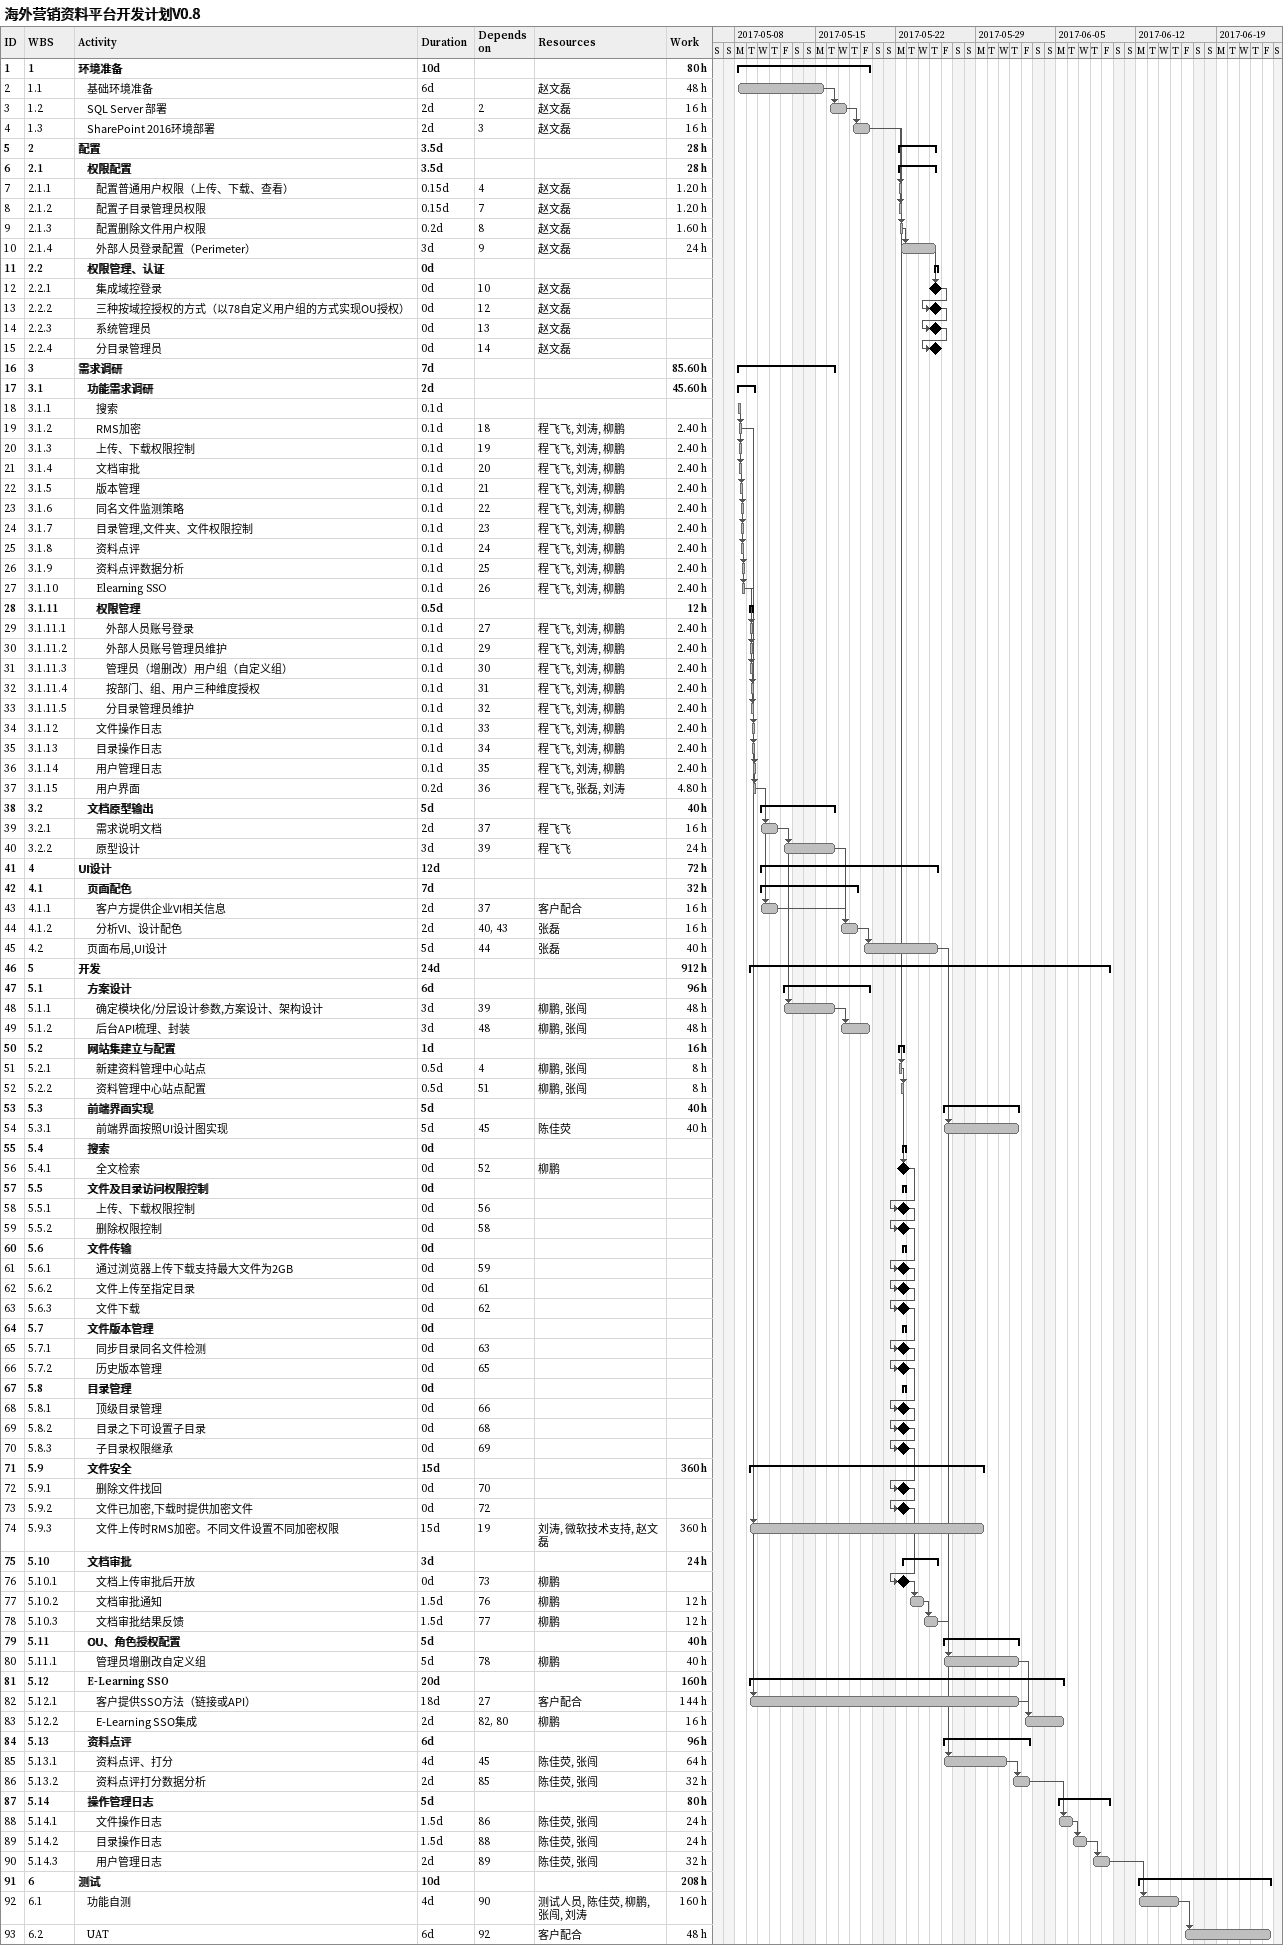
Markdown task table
海外营销资料平台开发计划V0.8

| ID | WBS | Task | Duration | Start | Finish | Predecessors | Resources | Work (h) |
|---|---|---|---|---|---|---|---|---|
| 1 | 1 | **环境准备** | 10d | 2017-05-08 | 2017-05-19 |  |  | 80 |
| 2 | 1.1 | 基础环境准备 | 6d | 2017-05-08 | 2017-05-15 |  | 赵文磊 | 48 |
| 3 | 1.2 | SQL Server 部署 | 2d | 2017-05-16 | 2017-05-17 | 2 | 赵文磊 | 16 |
| 4 | 1.3 | SharePoint 2016环境部署 | 2d | 2017-05-18 | 2017-05-19 | 3 | 赵文磊 | 16 |
| 5 | 2 | **配置** | 3.5d | 2017-05-22 | 2017-05-25 |  |  | 28 |
| 6 | 2.1 | **权限配置** | 3.5d | 2017-05-22 | 2017-05-25 |  |  | 28 |
| 7 | 2.1.1 | 配置普通用户权限（上传、下载、查看） | 0.15d | 2017-05-22 | 2017-05-22 | 4 | 赵文磊 | 1.20 |
| 8 | 2.1.2 | 配置子目录管理员权限 | 0.15d | 2017-05-22 | 2017-05-22 | 7 | 赵文磊 | 1.20 |
| 9 | 2.1.3 | 配置删除文件用户权限 | 0.2d | 2017-05-22 | 2017-05-22 | 8 | 赵文磊 | 1.60 |
| 10 | 2.1.4 | 外部人员登录配置（Perimeter） | 3d | 2017-05-22 | 2017-05-25 | 9 | 赵文磊 | 24 |
| 11 | 2.2 | **权限管理、认证** | 0d | 2017-05-25 | 2017-05-25 |  |  |  |
| 12 | 2.2.1 | 集成域控登录 | 0d | 2017-05-25 | 2017-05-25 | 10 | 赵文磊 |  |
| 13 | 2.2.2 | 三种按域控授权的方式（以78自定义用户组的方式实现OU授权） | 0d | 2017-05-25 | 2017-05-25 | 12 | 赵文磊 |  |
| 14 | 2.2.3 | 系统管理员 | 0d | 2017-05-25 | 2017-05-25 | 13 | 赵文磊 |  |
| 15 | 2.2.4 | 分目录管理员 | 0d | 2017-05-25 | 2017-05-25 | 14 | 赵文磊 |  |
| 16 | 3 | **需求调研** | 7d | 2017-05-08 | 2017-05-16 |  |  | 85.60 |
| 17 | 3.1 | **功能需求调研** | 2d | 2017-05-08 | 2017-05-09 |  |  | 45.60 |
| 18 | 3.1.1 | 搜索 | 0.1d | 2017-05-08 | 2017-05-08 |  |  |  |
| 19 | 3.1.2 | RMS加密 | 0.1d | 2017-05-08 | 2017-05-08 | 18 | 程飞飞, 刘涛, 柳鹏 | 2.40 |
| 20 | 3.1.3 | 上传、下载权限控制 | 0.1d | 2017-05-08 | 2017-05-08 | 19 | 程飞飞, 刘涛, 柳鹏 | 2.40 |
| 21 | 3.1.4 | 文档审批 | 0.1d | 2017-05-08 | 2017-05-08 | 20 | 程飞飞, 刘涛, 柳鹏 | 2.40 |
| 22 | 3.1.5 | 版本管理 | 0.1d | 2017-05-08 | 2017-05-08 | 21 | 程飞飞, 刘涛, 柳鹏 | 2.40 |
| 23 | 3.1.6 | 同名文件监测策略 | 0.1d | 2017-05-08 | 2017-05-08 | 22 | 程飞飞, 刘涛, 柳鹏 | 2.40 |
| 24 | 3.1.7 | 目录管理,文件夹、文件权限控制 | 0.1d | 2017-05-08 | 2017-05-08 | 23 | 程飞飞, 刘涛, 柳鹏 | 2.40 |
| 25 | 3.1.8 | 资料点评 | 0.1d | 2017-05-08 | 2017-05-08 | 24 | 程飞飞, 刘涛, 柳鹏 | 2.40 |
| 26 | 3.1.9 | 资料点评数据分析 | 0.1d | 2017-05-08 | 2017-05-08 | 25 | 程飞飞, 刘涛, 柳鹏 | 2.40 |
| 27 | 3.1.10 | Elearning SSO | 0.1d | 2017-05-08 | 2017-05-08 | 26 | 程飞飞, 刘涛, 柳鹏 | 2.40 |
| 28 | 3.1.11 | **权限管理** | 0.5d | 2017-05-09 | 2017-05-09 |  |  | 12 |
| 29 | 3.1.11.1 | 外部人员账号登录 | 0.1d | 2017-05-09 | 2017-05-09 | 27 | 程飞飞, 刘涛, 柳鹏 | 2.40 |
| 30 | 3.1.11.2 | 外部人员账号管理员维护 | 0.1d | 2017-05-09 | 2017-05-09 | 29 | 程飞飞, 刘涛, 柳鹏 | 2.40 |
| 31 | 3.1.11.3 | 管理员（增删改）用户组（自定义组） | 0.1d | 2017-05-09 | 2017-05-09 | 30 | 程飞飞, 刘涛, 柳鹏 | 2.40 |
| 32 | 3.1.11.4 | 按部门、组、用户三种维度授权 | 0.1d | 2017-05-09 | 2017-05-09 | 31 | 程飞飞, 刘涛, 柳鹏 | 2.40 |
| 33 | 3.1.11.5 | 分目录管理员维护 | 0.1d | 2017-05-09 | 2017-05-09 | 32 | 程飞飞, 刘涛, 柳鹏 | 2.40 |
| 34 | 3.1.12 | 文件操作日志 | 0.1d | 2017-05-09 | 2017-05-09 | 33 | 程飞飞, 刘涛, 柳鹏 | 2.40 |
| 35 | 3.1.13 | 目录操作日志 | 0.1d | 2017-05-09 | 2017-05-09 | 34 | 程飞飞, 刘涛, 柳鹏 | 2.40 |
| 36 | 3.1.14 | 用户管理日志 | 0.1d | 2017-05-09 | 2017-05-09 | 35 | 程飞飞, 刘涛, 柳鹏 | 2.40 |
| 37 | 3.1.15 | 用户界面 | 0.2d | 2017-05-09 | 2017-05-09 | 36 | 程飞飞, 张磊, 刘涛 | 4.80 |
| 38 | 3.2 | **文档原型输出** | 5d | 2017-05-10 | 2017-05-16 |  |  | 40 |
| 39 | 3.2.1 | 需求说明文档 | 2d | 2017-05-10 | 2017-05-11 | 37 | 程飞飞 | 16 |
| 40 | 3.2.2 | 原型设计 | 3d | 2017-05-12 | 2017-05-16 | 39 | 程飞飞 | 24 |
| 41 | 4 | **UI设计** | 12d | 2017-05-10 | 2017-05-25 |  |  | 72 |
| 42 | 4.1 | **页面配色** | 7d | 2017-05-10 | 2017-05-18 |  |  | 32 |
| 43 | 4.1.1 | 客户方提供企业VI相关信息 | 2d | 2017-05-10 | 2017-05-11 | 37 | 客户配合 | 16 |
| 44 | 4.1.2 | 分析VI、设计配色 | 2d | 2017-05-17 | 2017-05-18 | 40, 43 | 张磊 | 16 |
| 45 | 4.2 | 页面布局,UI设计 | 5d | 2017-05-19 | 2017-05-25 | 44 | 张磊 | 40 |
| 46 | 5 | **开发** | 24d | 2017-05-09 | 2017-06-09 |  |  | 912 |
| 47 | 5.1 | **方案设计** | 6d | 2017-05-12 | 2017-05-19 |  |  | 96 |
| 48 | 5.1.1 | 确定模块化/分层设计参数,方案设计、架构设计 | 3d | 2017-05-12 | 2017-05-16 | 39 | 柳鹏, 张闯 | 48 |
| 49 | 5.1.2 | 后台API梳理、封装 | 3d | 2017-05-17 | 2017-05-19 | 48 | 柳鹏, 张闯 | 48 |
| 50 | 5.2 | **网站集建立与配置** | 1d | 2017-05-22 | 2017-05-22 |  |  | 16 |
| 51 | 5.2.1 | 新建资料管理中心站点 | 0.5d | 2017-05-22 | 2017-05-22 | 4 | 柳鹏, 张闯 | 8 |
| 52 | 5.2.2 | 资料管理中心站点配置 | 0.5d | 2017-05-22 | 2017-05-22 | 51 | 柳鹏, 张闯 | 8 |
| 53 | 5.3 | **前端界面实现** | 5d | 2017-05-26 | 2017-06-01 |  |  | 40 |
| 54 | 5.3.1 | 前端界面按照UI设计图实现 | 5d | 2017-05-26 | 2017-06-01 | 45 | 陈佳荧 | 40 |
| 55 | 5.4 | **搜索** | 0d | 2017-05-22 | 2017-05-22 |  |  |  |
| 56 | 5.4.1 | 全文检索 | 0d | 2017-05-22 | 2017-05-22 | 52 | 柳鹏 |  |
| 57 | 5.5 | **文件及目录访问权限控制** | 0d | 2017-05-22 | 2017-05-22 |  |  |  |
| 58 | 5.5.1 | 上传、下载权限控制 | 0d | 2017-05-22 | 2017-05-22 | 56 |  |  |
| 59 | 5.5.2 | 删除权限控制 | 0d | 2017-05-22 | 2017-05-22 | 58 |  |  |
| 60 | 5.6 | **文件传输** | 0d | 2017-05-22 | 2017-05-22 |  |  |  |
| 61 | 5.6.1 | 通过浏览器上传下载支持最大文件为2GB | 0d | 2017-05-22 | 2017-05-22 | 59 |  |  |
| 62 | 5.6.2 | 文件上传至指定目录 | 0d | 2017-05-22 | 2017-05-22 | 61 |  |  |
| 63 | 5.6.3 | 文件下载 | 0d | 2017-05-22 | 2017-05-22 | 62 |  |  |
| 64 | 5.7 | **文件版本管理** | 0d | 2017-05-22 | 2017-05-22 |  |  |  |
| 65 | 5.7.1 | 同步目录同名文件检测 | 0d | 2017-05-22 | 2017-05-22 | 63 |  |  |
| 66 | 5.7.2 | 历史版本管理 | 0d | 2017-05-22 | 2017-05-22 | 65 |  |  |
| 67 | 5.8 | **目录管理** | 0d | 2017-05-22 | 2017-05-22 |  |  |  |
| 68 | 5.8.1 | 顶级目录管理 | 0d | 2017-05-22 | 2017-05-22 | 66 |  |  |
| 69 | 5.8.2 | 目录之下可设置子目录 | 0d | 2017-05-22 | 2017-05-22 | 68 |  |  |
| 70 | 5.8.3 | 子目录权限继承 | 0d | 2017-05-22 | 2017-05-22 | 69 |  |  |
| 71 | 5.9 | **文件安全** | 15d | 2017-05-09 | 2017-05-29 |  |  | 360 |
| 72 | 5.9.1 | 删除文件找回 | 0d | 2017-05-22 | 2017-05-22 | 70 |  |  |
| 73 | 5.9.2 | 文件已加密,下载时提供加密文件 | 0d | 2017-05-22 | 2017-05-22 | 72 |  |  |
| 74 | 5.9.3 | 文件上传时RMS加密。不同文件设置不同加密权限 | 15d | 2017-05-09 | 2017-05-29 | 19 | 刘涛, 微软技术支持, 赵文磊 | 360 |
| 75 | 5.10 | **文档审批** | 3d | 2017-05-22 | 2017-05-25 |  |  | 24 |
| 76 | 5.10.1 | 文档上传审批后开放 | 0d | 2017-05-22 | 2017-05-22 | 73 | 柳鹏 |  |
| 77 | 5.10.2 | 文档审批通知 | 1.5d | 2017-05-23 | 2017-05-24 | 76 | 柳鹏 | 12 |
| 78 | 5.10.3 | 文档审批结果反馈 | 1.5d | 2017-05-24 | 2017-05-25 | 77 | 柳鹏 | 12 |
| 79 | 5.11 | **OU、角色授权配置** | 5d | 2017-05-26 | 2017-06-01 |  |  | 40 |
| 80 | 5.11.1 | 管理员增删改自定义组 | 5d | 2017-05-26 | 2017-06-01 | 78 | 柳鹏 | 40 |
| 81 | 5.12 | **E-Learning SSO** | 20d | 2017-05-09 | 2017-06-05 |  |  | 160 |
| 82 | 5.12.1 | 客户提供SSO方法（链接或API） | 18d | 2017-05-09 | 2017-06-01 | 27 | 客户配合 | 144 |
| 83 | 5.12.2 | E-Learning SSO集成 | 2d | 2017-06-02 | 2017-06-05 | 82, 80 | 柳鹏 | 16 |
| 84 | 5.13 | **资料点评** | 6d | 2017-05-26 | 2017-06-02 |  |  | 96 |
| 85 | 5.13.1 | 资料点评、打分 | 4d | 2017-05-26 | 2017-05-31 | 45 | 陈佳荧, 张闯 | 64 |
| 86 | 5.13.2 | 资料点评打分数据分析 | 2d | 2017-06-01 | 2017-06-02 | 85 | 陈佳荧, 张闯 | 32 |
| 87 | 5.14 | **操作管理日志** | 5d | 2017-06-05 | 2017-06-09 |  |  | 80 |
| 88 | 5.14.1 | 文件操作日志 | 1.5d | 2017-06-05 | 2017-06-06 | 86 | 陈佳荧, 张闯 | 24 |
| 89 | 5.14.2 | 目录操作日志 | 1.5d | 2017-06-06 | 2017-06-07 | 88 | 陈佳荧, 张闯 | 24 |
| 90 | 5.14.3 | 用户管理日志 | 2d | 2017-06-08 | 2017-06-09 | 89 | 陈佳荧, 张闯 | 32 |
| 91 | 6 | **测试** | 10d | 2017-06-12 | 2017-06-23 |  |  | 208 |
| 92 | 6.1 | 功能自测 | 4d | 2017-06-12 | 2017-06-15 | 90 | 测试人员, 陈佳荧, 柳鹏, 张闯, 刘涛 | 160 |
| 93 | 6.2 | UAT | 6d | 2017-06-16 | 2017-06-23 | 92 | 客户配合 | 48 |
